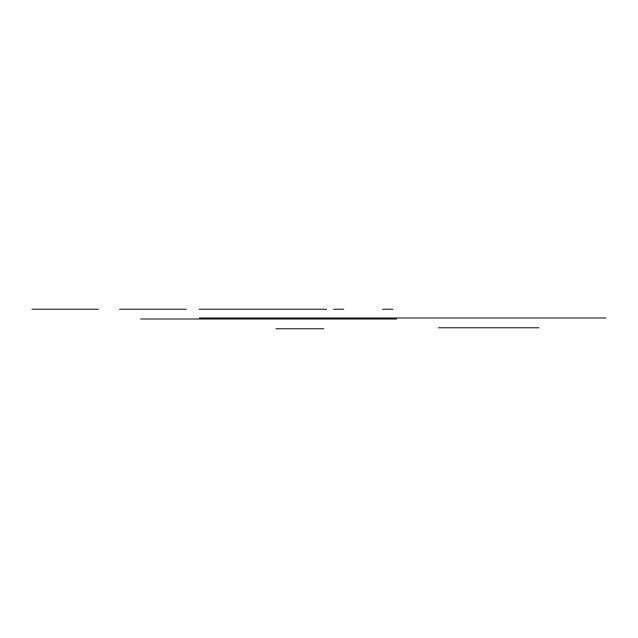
<?xml version="1.0" encoding="UTF-8"?>
<svg xmlns="http://www.w3.org/2000/svg" width="638" height="638" viewBox="0 0 638 638"><rect width="100%" height="100%" fill="white"/><g stroke="black" fill="none" stroke-linecap="round" stroke-linejoin="round"><path stroke-width="0.96" d="M31.9 309.215L98.523 309.215M119.569 309.215L186.248 309.215M199.08 309.215L326.664 309.215M333.475 309.215L343.707 309.215M382.505 309.215L393.088 309.215M199.327 318.003L606.1 318.003M140.607 319L396.597 319M438.481 327.788L539.078 327.788M275.887 328.785L323.929 328.785"/></g></svg>
